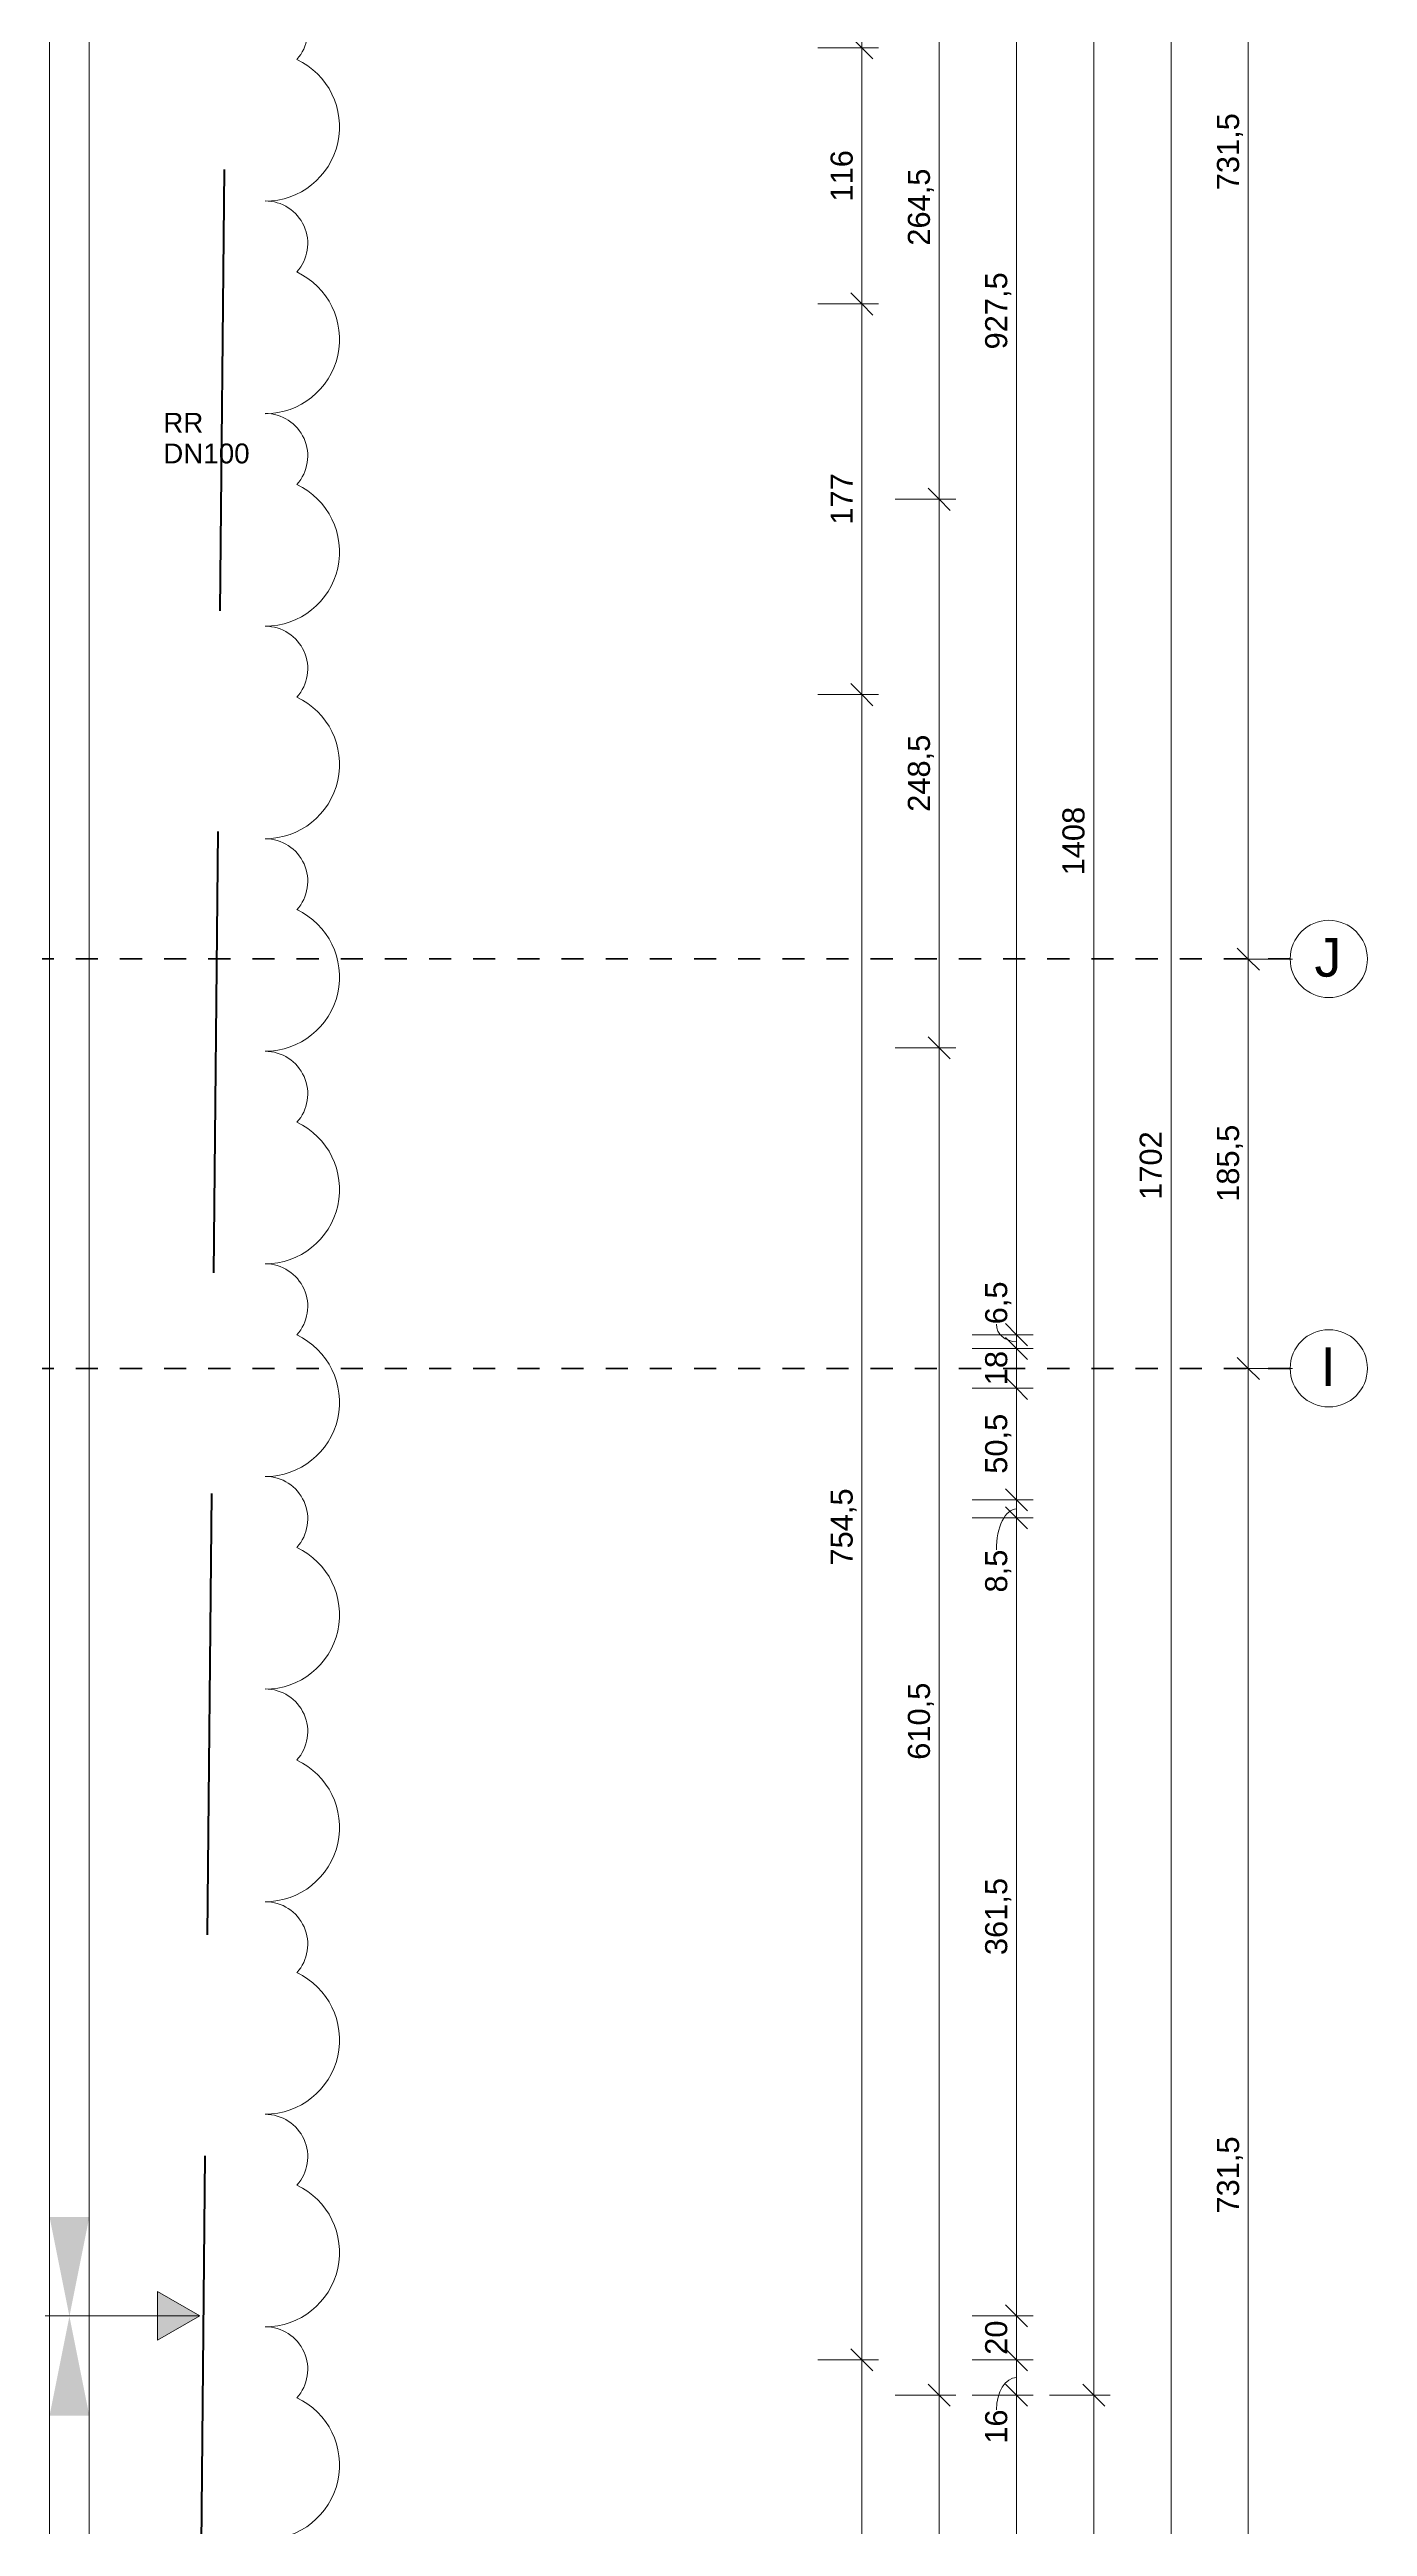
# Model space of a CAD drawing. Header units: metres. Extents: x 3.3 to 48.5, y 58.8 to 100.4.
# Drawn here: x 42.5 to 48.47, y 73.14 to 84.37 of the extents above; entities that cross this region are included whole.
import ezdxf

# ---------------------------------------------------------------- set-up
doc = ezdxf.new("R2010")
doc.units = ezdxf.units.M
doc.linetypes.add('Strich Punkt Mittel', pattern=[0.015875, 0.00635, -0.004763, 0, -0.004763])
for name, color, linetype, lineweight in [('A-DETL-GENF_', 92, 'Continuous', 13), ('A_Bemassung-50_', 4, 'Continuous', 9), ('A_Bemassung_', 4, 'Continuous', 9), ('A_Beschriftung_', 7, 'Continuous', 9), ('A_Raster_', 1, 'Continuous', 9), ('A_Waende', 7, 'Continuous', 13), ('G-ANNO-REVC_', 71, 'Continuous', 9), ('Text', 130, 'Continuous', 9)]:
    doc.layers.add(name, color=color, linetype=linetype, lineweight=lineweight)
doc.styles.add('Arial_1', font='arial.ttf', dxfattribs={"height": 0.175})
doc.styles.add('Arial_2', font='arial.ttf', dxfattribs={"height": 0.09})
doc.styles.add('Arial_5', font='arial.ttf', dxfattribs={"height": 0.1})
doc.dimstyles.new('WGA-Bemaßung', dxfattribs={"dimscale": 0.3048, "dimtxt": 0.102026, "dimasz": 0.328084, "dimexe": 0.246063, "dimexo": 0.0625, "dimgap": 0.04101, "dimtad": 1, "dimdec": 1, "dimlfac": 100, "dimrnd": 0.5, "dimdsep": 46, "dimtxsty": 'Arial_5', "dimblk1": 'OBLIQUE', "dimblk2": 'OBLIQUE', "dimsah": 1, "dimcen": 0.09, "dimdle": 0.246063, "dimazin": 2, "dimtfac": 1, "dimtdec": 4, "dimtix": 1, "dimtmove": 0, "dimatfit": 3, "dimfxl": 0.656168, "dimfxlon": 1, "dimtvp": 1, "dimtolj": 1, "dimtzin": 0, "dimarcsym": 2})
doc.dimstyles.new('WGA-Bemaßung_1', dxfattribs={"dimscale": 0.3048, "dimtxt": 0.102026, "dimasz": 0.328084, "dimexe": 0.246063, "dimexo": 0.0625, "dimgap": 0.04101, "dimtad": 1, "dimdec": 1, "dimlfac": 100, "dimrnd": 0.5, "dimdsep": 46, "dimtxsty": 'Arial_5', "dimblk1": 'OBLIQUE', "dimblk2": 'OBLIQUE', "dimsah": 1, "dimcen": 0.09, "dimdle": 0.246063, "dimazin": 2, "dimtfac": 1, "dimtdec": 4, "dimtix": 1, "dimtmove": 1, "dimatfit": 3, "dimfxl": 0.656168, "dimfxlon": 1, "dimtvp": 1, "dimtolj": 1, "dimtzin": 0, "dimarcsym": 2})

# ---------------------------------------------------------------- blocks, each defined once
blk = doc.blocks.new('Allg_Notueberlauf_rechteckig1 - Allg_Notueberlauf_rechteckig 100x600-10978595-263_PP_03DG_BT1')
at = {"layer": 'A-DETL-GENF_'}
blk.add_hatch(color=256, dxfattribs=at).paths.add_polyline_path([(42.992, 73.988), (43.183, 74.098), (42.992, 74.208)])
for p, q in [((42.992, 73.988), (42.992, 74.208)), ((42.992, 74.208), (43.183, 74.098)), ((42.143, 74.098), (42.433, 74.098)), ((42.483, 74.098), (42.592, 74.098)), ((42.593, 74.098), (43.183, 74.098)), ((43.183, 74.098), (42.992, 73.988))]:
    blk.add_line(p, q, dxfattribs=at)
blk = doc.blocks.new('Allg_WD_rechteckig - Bau-11864584-263_PP_03DG_BT1')
at = {"layer": 'A-DETL-GENF_'}
for points in [[(0.125, -0.09), (0.575, 0), (0.125, 0.09)], [(0.575, 0), (1.025, -0.09), (1.025, 0.09), (0.901, 0.065)]]:
    blk.add_hatch(color=256, dxfattribs=at).paths.add_polyline_path(points)
blk = doc.blocks.new('Dtai_Fluchtlinie_Grenzlinie - Dtai_Grenzlinie-4164918-263_PP_03DG_BT1')
at = {"layer": 'A-DETL-GENF_', "lineweight": 70}
for p, q in [((12.45, 0), (14.45, 0)), ((15.45, 0), (17.45, 0)), ((18.45, 0), (20.45, 0)), ((21.45, 0), (23.45, 0))]:
    blk.add_line(p, q, dxfattribs=at)
blk = doc.blocks.new('Raster - BS_Achse-112124-263_PP_03DG_BT1')
at = {"layer": 'A_Beschriftung_'}
blk.add_circle((0, 0), 0.0035, dxfattribs=at)
blk = doc.blocks.new('DIMBLOCK1-263_PP_03DG_BT1')
at = {"layer": 'A_Bemassung-50_', "transparency": 16777216}
for p, q in [((47.932, 87.558), (47.857, 87.558)), ((47.932, 87.633), (47.932, 80.245)), ((47.932, 87.558), (48.132, 87.558)), ((47.932, 80.245), (47.857, 80.245)), ((47.932, 80.245), (48.132, 80.245))]:
    blk.add_line(p, q, dxfattribs=at)
at = {"layer": 'A_Bemassung-50_', "lineweight": 35, "transparency": 16777216}
for p, q in [((47.932, 87.558), (47.882, 87.608)), ((47.932, 87.558), (47.982, 87.508)), ((47.932, 80.245), (47.882, 80.295)), ((47.932, 80.245), (47.982, 80.195))]:
    blk.add_line(p, q, dxfattribs=at)
at = {"layer": 'A_Bemassung-50_', "color": 0, "transparency": 16777216, "insert": (47.79, 83.728), "char_height": 0.1, "width": 0.41627, "attachment_point": 1, "rotation": 90, "line_spacing_factor": 0.941778, "style": 'Arial_5'}
blk.add_mtext('731,5', dxfattribs=at)
blk = doc.blocks.new('_Oblique')
at = {"color": 0, "linetype": 'ByBlock', "lineweight": -2}
blk.add_line((-0.5, -0.5), (0.5, 0.5), dxfattribs=at)
blk = doc.blocks.new('DIMBLOCK2-263_PP_03DG_BT1')
at = {"layer": 'A_Bemassung-50_', "transparency": 16777216}
for p, q in [((47.932, 80.245), (47.857, 80.245)), ((47.932, 80.245), (47.932, 78.39)), ((47.932, 80.245), (48.132, 80.245)), ((47.932, 78.39), (47.857, 78.39)), ((47.932, 78.39), (48.132, 78.39))]:
    blk.add_line(p, q, dxfattribs=at)
at = {"layer": 'A_Bemassung-50_', "lineweight": 35, "transparency": 16777216}
for p, q in [((47.932, 80.245), (47.882, 80.295)), ((47.932, 80.245), (47.982, 80.195)), ((47.932, 78.39), (47.882, 78.44)), ((47.932, 78.39), (47.982, 78.34))]:
    blk.add_line(p, q, dxfattribs=at)
at = {"layer": 'A_Bemassung-50_', "color": 0, "transparency": 16777216, "insert": (47.79, 79.145), "char_height": 0.1, "width": 0.41627, "attachment_point": 1, "rotation": 90, "line_spacing_factor": 0.941778, "style": 'Arial_5'}
blk.add_mtext('185,5', dxfattribs=at)
blk = doc.blocks.new('DIMBLOCK3-263_PP_03DG_BT1')
at = {"layer": 'A_Bemassung-50_', "transparency": 16777216}
for p, q in [((47.932, 78.39), (47.857, 78.39)), ((47.932, 78.39), (47.932, 71.078)), ((47.932, 78.39), (48.132, 78.39)), ((47.932, 71.078), (47.857, 71.078)), ((47.932, 71.078), (48.132, 71.078))]:
    blk.add_line(p, q, dxfattribs=at)
at = {"layer": 'A_Bemassung-50_', "lineweight": 35, "transparency": 16777216}
for p, q in [((47.932, 78.39), (47.882, 78.44)), ((47.932, 78.39), (47.982, 78.34)), ((47.932, 71.078), (47.882, 71.128)), ((47.932, 71.078), (47.982, 71.028))]:
    blk.add_line(p, q, dxfattribs=at)
at = {"layer": 'A_Bemassung-50_', "color": 0, "transparency": 16777216, "insert": (47.79, 74.561), "char_height": 0.1, "width": 0.41627, "attachment_point": 1, "rotation": 90, "line_spacing_factor": 0.941778, "style": 'Arial_5'}
blk.add_mtext('731,5', dxfattribs=at)
blk = doc.blocks.new('DIMBLOCK5-263_PP_03DG_BT1')
at = {"layer": 'A_Bemassung-50_', "transparency": 16777216}
for p, q in [((47.582, 70.723), (47.582, 87.893)), ((47.582, 87.818), (47.382, 87.818)), ((47.582, 87.818), (47.657, 87.818)), ((47.582, 70.798), (47.382, 70.798)), ((47.582, 70.798), (47.657, 70.798))]:
    blk.add_line(p, q, dxfattribs=at)
at = {"layer": 'A_Bemassung-50_', "lineweight": 35, "transparency": 16777216}
for p, q in [((47.582, 87.818), (47.532, 87.868)), ((47.582, 87.818), (47.632, 87.768)), ((47.582, 70.798), (47.532, 70.848)), ((47.582, 70.798), (47.632, 70.748))]:
    blk.add_line(p, q, dxfattribs=at)
at = {"layer": 'A_Bemassung-50_', "color": 0, "transparency": 16777216, "insert": (47.44, 79.154), "char_height": 0.1, "width": 0.36918, "attachment_point": 1, "rotation": 90, "line_spacing_factor": 0.941778, "style": 'Arial_5'}
blk.add_mtext('1702', dxfattribs=at)
blk = doc.blocks.new('DIMBLOCK6-263_PP_03DG_BT1')
at = {"layer": 'A_Bemassung-50_', "transparency": 16777216}
for p, q in [((47.232, 73.738), (47.032, 73.738)), ((47.232, 70.723), (47.232, 73.738)), ((47.232, 73.738), (47.307, 73.738)), ((47.232, 70.798), (47.032, 70.798)), ((47.232, 70.798), (47.307, 70.798))]:
    blk.add_line(p, q, dxfattribs=at)
at = {"layer": 'A_Bemassung-50_', "lineweight": 35, "transparency": 16777216}
for p, q in [((47.232, 73.738), (47.182, 73.788)), ((47.232, 73.738), (47.282, 73.688)), ((47.232, 70.798), (47.182, 70.848)), ((47.232, 70.798), (47.282, 70.748))]:
    blk.add_line(p, q, dxfattribs=at)
at = {"layer": 'A_Bemassung-50_', "color": 0, "transparency": 16777216, "insert": (47.09, 72.153), "char_height": 0.1, "width": 0.27688, "attachment_point": 1, "rotation": 90, "line_spacing_factor": 0.941778, "style": 'Arial_5'}
blk.add_mtext('294', dxfattribs=at)
blk = doc.blocks.new('DIMBLOCK7-263_PP_03DG_BT1')
at = {"layer": 'A_Bemassung-50_', "transparency": 16777216}
for p, q in [((47.232, 73.738), (47.232, 87.893)), ((47.232, 87.818), (47.032, 87.818)), ((47.232, 87.818), (47.307, 87.818)), ((47.232, 73.738), (47.032, 73.738)), ((47.232, 73.738), (47.307, 73.738))]:
    blk.add_line(p, q, dxfattribs=at)
at = {"layer": 'A_Bemassung-50_', "lineweight": 35, "transparency": 16777216}
for p, q in [((47.232, 87.818), (47.182, 87.868)), ((47.232, 87.818), (47.282, 87.768)), ((47.232, 73.738), (47.182, 73.788)), ((47.232, 73.738), (47.282, 73.688))]:
    blk.add_line(p, q, dxfattribs=at)
at = {"layer": 'A_Bemassung-50_', "color": 0, "transparency": 16777216, "insert": (47.09, 80.624), "char_height": 0.1, "width": 0.36918, "attachment_point": 1, "rotation": 90, "line_spacing_factor": 0.941778, "style": 'Arial_5'}
blk.add_mtext('1408', dxfattribs=at)
blk = doc.blocks.new('DIMBLOCK39-263_PP_03DG_BT1')
at = {"layer": 'A_Bemassung-50_', "transparency": 16777216}
for p, q in [((46.532, 73.738), (46.332, 73.738)), ((46.532, 70.723), (46.532, 73.738)), ((46.532, 73.738), (46.607, 73.738)), ((46.532, 70.798), (46.332, 70.798)), ((46.532, 70.798), (46.607, 70.798))]:
    blk.add_line(p, q, dxfattribs=at)
at = {"layer": 'A_Bemassung-50_', "lineweight": 35, "transparency": 16777216}
for p, q in [((46.532, 73.738), (46.482, 73.788)), ((46.532, 73.738), (46.582, 73.688)), ((46.532, 70.798), (46.482, 70.848)), ((46.532, 70.798), (46.582, 70.748))]:
    blk.add_line(p, q, dxfattribs=at)
at = {"layer": 'A_Bemassung-50_', "color": 0, "transparency": 16777216, "insert": (46.39, 72.153), "char_height": 0.1, "width": 0.27688, "attachment_point": 1, "rotation": 90, "line_spacing_factor": 0.941778, "style": 'Arial_5'}
blk.add_mtext('294', dxfattribs=at)
blk = doc.blocks.new('DIMBLOCK40-263_PP_03DG_BT1')
at = {"layer": 'A_Bemassung-50_', "transparency": 16777216}
for p, q in [((46.532, 79.843), (46.332, 79.843)), ((46.532, 73.738), (46.532, 79.843)), ((46.532, 79.843), (46.607, 79.843)), ((46.532, 73.738), (46.332, 73.738)), ((46.532, 73.738), (46.607, 73.738))]:
    blk.add_line(p, q, dxfattribs=at)
at = {"layer": 'A_Bemassung-50_', "lineweight": 35, "transparency": 16777216}
for p, q in [((46.532, 79.843), (46.482, 79.893)), ((46.532, 79.843), (46.582, 79.793)), ((46.532, 73.738), (46.482, 73.788)), ((46.532, 73.738), (46.582, 73.688))]:
    blk.add_line(p, q, dxfattribs=at)
at = {"layer": 'A_Bemassung-50_', "color": 0, "transparency": 16777216, "insert": (46.39, 76.617), "char_height": 0.1, "width": 0.41627, "attachment_point": 1, "rotation": 90, "line_spacing_factor": 0.941778, "style": 'Arial_5'}
blk.add_mtext('610,5', dxfattribs=at)
blk = doc.blocks.new('DIMBLOCK41-263_PP_03DG_BT1')
at = {"layer": 'A_Bemassung-50_', "lineweight": 35, "transparency": 16777216}
for p, q in [((46.532, 82.328), (46.482, 82.378)), ((46.532, 82.328), (46.582, 82.278)), ((46.532, 79.843), (46.482, 79.893)), ((46.532, 79.843), (46.582, 79.793))]:
    blk.add_line(p, q, dxfattribs=at)
at = {"layer": 'A_Bemassung-50_', "transparency": 16777216}
for p, q in [((46.532, 82.328), (46.332, 82.328)), ((46.532, 79.843), (46.532, 82.328)), ((46.532, 82.328), (46.607, 82.328)), ((46.532, 79.843), (46.332, 79.843)), ((46.532, 79.843), (46.607, 79.843))]:
    blk.add_line(p, q, dxfattribs=at)
at = {"layer": 'A_Bemassung-50_', "color": 0, "transparency": 16777216, "insert": (46.39, 80.912), "char_height": 0.1, "width": 0.41627, "attachment_point": 1, "rotation": 90, "line_spacing_factor": 0.941778, "style": 'Arial_5'}
blk.add_mtext('248,5', dxfattribs=at)
blk = doc.blocks.new('DIMBLOCK42-263_PP_03DG_BT1')
at = {"layer": 'A_Bemassung-50_', "transparency": 16777216}
for p, q in [((46.532, 84.973), (46.332, 84.973)), ((46.532, 82.328), (46.532, 84.973)), ((46.532, 84.973), (46.607, 84.973)), ((46.532, 82.328), (46.332, 82.328)), ((46.532, 82.328), (46.607, 82.328))]:
    blk.add_line(p, q, dxfattribs=at)
at = {"layer": 'A_Bemassung-50_', "lineweight": 35, "transparency": 16777216}
for p, q in [((46.532, 84.973), (46.482, 85.023)), ((46.532, 84.973), (46.582, 84.923)), ((46.532, 82.328), (46.482, 82.378)), ((46.532, 82.328), (46.582, 82.278))]:
    blk.add_line(p, q, dxfattribs=at)
at = {"layer": 'A_Bemassung-50_', "color": 0, "transparency": 16777216, "insert": (46.39, 83.477), "char_height": 0.1, "width": 0.41627, "attachment_point": 1, "rotation": 90, "line_spacing_factor": 0.941778, "style": 'Arial_5'}
blk.add_mtext('264,5', dxfattribs=at)
blk = doc.blocks.new('DIMBLOCK75-263_PP_03DG_BT1')
at = {"layer": 'A_Bemassung-50_', "transparency": 16777216}
for p, q in [((46.882, 87.893), (46.882, 78.543)), ((46.882, 87.818), (46.682, 87.818)), ((46.882, 87.818), (46.957, 87.818)), ((46.882, 78.543), (46.682, 78.543)), ((46.882, 78.543), (46.957, 78.543))]:
    blk.add_line(p, q, dxfattribs=at)
at = {"layer": 'A_Bemassung-50_', "lineweight": 35, "transparency": 16777216}
for p, q in [((46.882, 87.818), (46.832, 87.868)), ((46.882, 87.818), (46.932, 87.768)), ((46.882, 78.543), (46.832, 78.593)), ((46.882, 78.543), (46.932, 78.493))]:
    blk.add_line(p, q, dxfattribs=at)
at = {"layer": 'A_Bemassung-50_', "color": 0, "transparency": 16777216, "insert": (46.74, 83.007), "char_height": 0.1, "width": 0.41627, "attachment_point": 1, "rotation": 90, "line_spacing_factor": 0.941778, "style": 'Arial_5'}
blk.add_mtext('927,5', dxfattribs=at)
blk = doc.blocks.new('DIMBLOCK76-263_PP_03DG_BT1')
at = {"layer": 'A_Bemassung-50_', "lineweight": 35, "transparency": 16777216}
for p, q in [((46.882, 78.543), (46.832, 78.593)), ((46.882, 78.48), (46.832, 78.53)), ((46.882, 78.543), (46.932, 78.493)), ((46.882, 78.48), (46.932, 78.43))]:
    blk.add_line(p, q, dxfattribs=at)
at = {"layer": 'A_Bemassung-50_', "transparency": 16777216}
for p, q in [((46.882, 78.543), (46.682, 78.543)), ((46.882, 78.48), (46.682, 78.48)), ((46.882, 78.543), (46.882, 78.48)), ((46.882, 78.543), (46.957, 78.543)), ((46.882, 78.48), (46.957, 78.48))]:
    blk.add_line(p, q, dxfattribs=at)
blk.add_ellipse((46.882, 78.59), major_axis=(0.091, 0), ratio=0.864606, start_param=3.141593, end_param=4.712389, dxfattribs=at)
at = {"layer": 'A_Bemassung-50_', "color": 0, "transparency": 16777216, "insert": (46.74, 78.59), "char_height": 0.1, "width": 0.23168, "attachment_point": 1, "rotation": 90, "line_spacing_factor": 0.941778, "style": 'Arial_5'}
blk.add_mtext('6,5', dxfattribs=at)
blk = doc.blocks.new('DIMBLOCK77-263_PP_03DG_BT1')
at = {"layer": 'A_Bemassung-50_', "transparency": 16777216}
for p, q in [((46.882, 78.48), (46.682, 78.48)), ((46.882, 78.48), (46.882, 78.3)), ((46.882, 78.48), (46.957, 78.48)), ((46.882, 78.3), (46.682, 78.3)), ((46.882, 78.3), (46.957, 78.3))]:
    blk.add_line(p, q, dxfattribs=at)
at = {"layer": 'A_Bemassung-50_', "lineweight": 35, "transparency": 16777216}
for p, q in [((46.882, 78.48), (46.832, 78.53)), ((46.882, 78.48), (46.932, 78.43)), ((46.882, 78.3), (46.832, 78.35)), ((46.882, 78.3), (46.932, 78.25))]:
    blk.add_line(p, q, dxfattribs=at)
at = {"layer": 'A_Bemassung-50_', "color": 0, "transparency": 16777216, "insert": (46.74, 78.314), "char_height": 0.1, "width": 0.18459, "attachment_point": 1, "rotation": 90, "line_spacing_factor": 0.941778, "style": 'Arial_5'}
blk.add_mtext('18', dxfattribs=at)
blk = doc.blocks.new('DIMBLOCK78-263_PP_03DG_BT1')
at = {"layer": 'A_Bemassung-50_', "lineweight": 35, "transparency": 16777216}
for p, q in [((46.882, 78.3), (46.832, 78.35)), ((46.882, 78.3), (46.932, 78.25)), ((46.882, 77.795), (46.832, 77.845)), ((46.882, 77.795), (46.932, 77.745))]:
    blk.add_line(p, q, dxfattribs=at)
at = {"layer": 'A_Bemassung-50_', "transparency": 16777216}
for p, q in [((46.882, 78.3), (46.682, 78.3)), ((46.882, 78.3), (46.882, 77.795)), ((46.882, 78.3), (46.957, 78.3)), ((46.882, 77.795), (46.682, 77.795)), ((46.882, 77.795), (46.957, 77.795))]:
    blk.add_line(p, q, dxfattribs=at)
at = {"layer": 'A_Bemassung-50_', "color": 0, "transparency": 16777216, "insert": (46.74, 77.913), "char_height": 0.1, "width": 0.32397, "attachment_point": 1, "rotation": 90, "line_spacing_factor": 0.941778, "style": 'Arial_5'}
blk.add_mtext('50,5', dxfattribs=at)
blk = doc.blocks.new('DIMBLOCK79-263_PP_03DG_BT1')
at = {"layer": 'A_Bemassung-50_', "transparency": 16777216}
for p, q in [((46.882, 77.795), (46.682, 77.795)), ((46.882, 77.795), (46.882, 77.713)), ((46.882, 77.795), (46.957, 77.795)), ((46.882, 77.713), (46.682, 77.713)), ((46.882, 77.713), (46.957, 77.713))]:
    blk.add_line(p, q, dxfattribs=at)
at = {"layer": 'A_Bemassung-50_', "lineweight": 35, "transparency": 16777216}
for p, q in [((46.882, 77.795), (46.832, 77.845)), ((46.882, 77.795), (46.932, 77.745)), ((46.882, 77.713), (46.832, 77.763)), ((46.882, 77.713), (46.932, 77.663))]:
    blk.add_line(p, q, dxfattribs=at)
at = {"layer": 'A_Bemassung-50_', "transparency": 16777216}
blk.add_ellipse((46.882, 77.568), major_axis=(0, 0.186), ratio=0.489122, start_param=0, end_param=1.570796, dxfattribs=at)
at = {"layer": 'A_Bemassung-50_', "color": 0, "transparency": 16777216, "insert": (46.74, 77.375), "char_height": 0.1, "width": 0.23168, "attachment_point": 1, "rotation": 90, "line_spacing_factor": 0.941778, "style": 'Arial_5'}
blk.add_mtext('8,5', dxfattribs=at)
blk = doc.blocks.new('DIMBLOCK80-263_PP_03DG_BT1')
at = {"layer": 'A_Bemassung-50_', "transparency": 16777216}
for p, q in [((46.882, 77.713), (46.682, 77.713)), ((46.882, 77.713), (46.882, 74.098)), ((46.882, 77.713), (46.957, 77.713)), ((46.882, 74.098), (46.682, 74.098)), ((46.882, 74.098), (46.957, 74.098))]:
    blk.add_line(p, q, dxfattribs=at)
at = {"layer": 'A_Bemassung-50_', "lineweight": 35, "transparency": 16777216}
for p, q in [((46.882, 77.713), (46.832, 77.763)), ((46.882, 77.713), (46.932, 77.663)), ((46.882, 74.098), (46.832, 74.148)), ((46.882, 74.098), (46.932, 74.048))]:
    blk.add_line(p, q, dxfattribs=at)
at = {"layer": 'A_Bemassung-50_', "color": 0, "transparency": 16777216, "insert": (46.74, 75.732), "char_height": 0.1, "width": 0.41627, "attachment_point": 1, "rotation": 90, "line_spacing_factor": 0.941778, "style": 'Arial_5'}
blk.add_mtext('361,5', dxfattribs=at)
blk = doc.blocks.new('DIMBLOCK81-263_PP_03DG_BT1')
at = {"layer": 'A_Bemassung-50_', "transparency": 16777216}
for p, q in [((46.882, 74.098), (46.682, 74.098)), ((46.882, 74.098), (46.882, 73.898)), ((46.882, 74.098), (46.957, 74.098)), ((46.882, 73.898), (46.682, 73.898)), ((46.882, 73.898), (46.957, 73.898))]:
    blk.add_line(p, q, dxfattribs=at)
at = {"layer": 'A_Bemassung-50_', "lineweight": 35, "transparency": 16777216}
for p, q in [((46.882, 74.098), (46.832, 74.148)), ((46.882, 74.098), (46.932, 74.048)), ((46.882, 73.898), (46.832, 73.948)), ((46.882, 73.898), (46.932, 73.848))]:
    blk.add_line(p, q, dxfattribs=at)
at = {"layer": 'A_Bemassung-50_', "color": 0, "transparency": 16777216, "insert": (46.74, 73.921), "char_height": 0.1, "width": 0.18459, "attachment_point": 1, "rotation": 90, "line_spacing_factor": 0.941778, "style": 'Arial_5'}
blk.add_mtext('20', dxfattribs=at)
blk = doc.blocks.new('DIMBLOCK82-263_PP_03DG_BT1')
at = {"layer": 'A_Bemassung-50_', "transparency": 16777216}
for p, q in [((46.882, 73.898), (46.682, 73.898)), ((46.882, 73.898), (46.882, 73.738)), ((46.882, 73.898), (46.957, 73.898)), ((46.882, 73.738), (46.682, 73.738)), ((46.882, 73.738), (46.957, 73.738))]:
    blk.add_line(p, q, dxfattribs=at)
at = {"layer": 'A_Bemassung-50_', "lineweight": 35, "transparency": 16777216}
for p, q in [((46.882, 73.898), (46.832, 73.948)), ((46.882, 73.898), (46.932, 73.848)), ((46.882, 73.738), (46.832, 73.788)), ((46.882, 73.738), (46.932, 73.688))]:
    blk.add_line(p, q, dxfattribs=at)
at = {"layer": 'A_Bemassung-50_', "transparency": 16777216}
blk.add_ellipse((46.882, 73.672), major_axis=(0, 0.146), ratio=0.621809, start_param=0, end_param=1.570796, dxfattribs=at)
at = {"layer": 'A_Bemassung-50_', "color": 0, "transparency": 16777216, "insert": (46.74, 73.518), "char_height": 0.1, "width": 0.18459, "attachment_point": 1, "rotation": 90, "line_spacing_factor": 0.941778, "style": 'Arial_5'}
blk.add_mtext('16', dxfattribs=at)
blk = doc.blocks.new('DIMBLOCK83-263_PP_03DG_BT1')
at = {"layer": 'A_Bemassung-50_', "transparency": 16777216}
for p, q in [((46.882, 73.738), (46.682, 73.738)), ((46.882, 73.738), (46.882, 70.723)), ((46.882, 73.738), (46.957, 73.738)), ((46.882, 70.798), (46.682, 70.798)), ((46.882, 70.798), (46.957, 70.798))]:
    blk.add_line(p, q, dxfattribs=at)
at = {"layer": 'A_Bemassung-50_', "lineweight": 35, "transparency": 16777216}
for p, q in [((46.882, 73.738), (46.832, 73.788)), ((46.882, 73.738), (46.932, 73.688)), ((46.882, 70.798), (46.832, 70.848)), ((46.882, 70.798), (46.932, 70.748))]:
    blk.add_line(p, q, dxfattribs=at)
at = {"layer": 'A_Bemassung-50_', "color": 0, "transparency": 16777216, "insert": (46.74, 72.153), "char_height": 0.1, "width": 0.27688, "attachment_point": 1, "rotation": 90, "line_spacing_factor": 0.941778, "style": 'Arial_5'}
blk.add_mtext('294', dxfattribs=at)
blk = doc.blocks.new('DIMBLOCK287-263_PP_03DG_BT1')
at = {"layer": 'A_Bemassung-50_', "transparency": 16777216}
for p, q in [((46.182, 73.898), (45.982, 73.898)), ((46.182, 70.723), (46.182, 73.898)), ((46.182, 73.898), (46.257, 73.898)), ((46.182, 70.798), (45.982, 70.798)), ((46.182, 70.798), (46.257, 70.798))]:
    blk.add_line(p, q, dxfattribs=at)
at = {"layer": 'A_Bemassung-50_', "lineweight": 35, "transparency": 16777216}
for p, q in [((46.182, 73.898), (46.132, 73.948)), ((46.182, 73.898), (46.232, 73.848)), ((46.182, 70.798), (46.132, 70.848)), ((46.182, 70.798), (46.232, 70.748))]:
    blk.add_line(p, q, dxfattribs=at)
at = {"layer": 'A_Bemassung-50_', "color": 0, "transparency": 16777216, "insert": (46.04, 72.233), "char_height": 0.1, "width": 0.27688, "attachment_point": 1, "rotation": 90, "line_spacing_factor": 0.941778, "style": 'Arial_5'}
blk.add_mtext('310', dxfattribs=at)
blk = doc.blocks.new('DIMBLOCK288-263_PP_03DG_BT1')
at = {"layer": 'A_Bemassung-50_', "lineweight": 35, "transparency": 16777216}
for p, q in [((46.182, 81.443), (46.132, 81.493)), ((46.182, 81.443), (46.232, 81.393)), ((46.182, 73.898), (46.132, 73.948)), ((46.182, 73.898), (46.232, 73.848))]:
    blk.add_line(p, q, dxfattribs=at)
at = {"layer": 'A_Bemassung-50_', "transparency": 16777216}
for p, q in [((46.182, 81.443), (45.982, 81.443)), ((46.182, 73.898), (46.182, 81.443)), ((46.182, 81.443), (46.257, 81.443)), ((46.182, 73.898), (45.982, 73.898)), ((46.182, 73.898), (46.257, 73.898))]:
    blk.add_line(p, q, dxfattribs=at)
at = {"layer": 'A_Bemassung-50_', "color": 0, "transparency": 16777216, "insert": (46.04, 77.497), "char_height": 0.1, "width": 0.41627, "attachment_point": 1, "rotation": 90, "line_spacing_factor": 0.941778, "style": 'Arial_5'}
blk.add_mtext('754,5', dxfattribs=at)
blk = doc.blocks.new('DIMBLOCK289-263_PP_03DG_BT1')
at = {"layer": 'A_Bemassung-50_', "transparency": 16777216}
for p, q in [((46.182, 83.213), (45.982, 83.213)), ((46.182, 81.443), (46.182, 83.213)), ((46.182, 83.213), (46.257, 83.213)), ((46.182, 81.443), (45.982, 81.443)), ((46.182, 81.443), (46.257, 81.443))]:
    blk.add_line(p, q, dxfattribs=at)
at = {"layer": 'A_Bemassung-50_', "lineweight": 35, "transparency": 16777216}
for p, q in [((46.182, 83.213), (46.132, 83.263)), ((46.182, 83.213), (46.232, 83.163)), ((46.182, 81.443), (46.132, 81.493)), ((46.182, 81.443), (46.232, 81.393))]:
    blk.add_line(p, q, dxfattribs=at)
at = {"layer": 'A_Bemassung-50_', "color": 0, "transparency": 16777216, "insert": (46.04, 82.213), "char_height": 0.1, "width": 0.27688, "attachment_point": 1, "rotation": 90, "line_spacing_factor": 0.941778, "style": 'Arial_5'}
blk.add_mtext('177', dxfattribs=at)
blk = doc.blocks.new('DIMBLOCK290-263_PP_03DG_BT1')
at = {"layer": 'A_Bemassung-50_', "lineweight": 35, "transparency": 16777216}
for p, q in [((46.182, 84.373), (46.132, 84.423)), ((46.182, 84.373), (46.232, 84.323)), ((46.182, 83.213), (46.132, 83.263)), ((46.182, 83.213), (46.232, 83.163))]:
    blk.add_line(p, q, dxfattribs=at)
at = {"layer": 'A_Bemassung-50_', "transparency": 16777216}
for p, q in [((46.182, 84.373), (45.982, 84.373)), ((46.182, 83.213), (46.182, 84.373)), ((46.182, 84.373), (46.257, 84.373)), ((46.182, 83.213), (45.982, 83.213)), ((46.182, 83.213), (46.257, 83.213))]:
    blk.add_line(p, q, dxfattribs=at)
at = {"layer": 'A_Bemassung-50_', "color": 0, "transparency": 16777216, "insert": (46.04, 83.677), "char_height": 0.1, "width": 0.27688, "attachment_point": 1, "rotation": 90, "line_spacing_factor": 0.941778, "style": 'Arial_5'}
blk.add_mtext('116', dxfattribs=at)
blk = doc.blocks.new('DIMBLOCK291-263_PP_03DG_BT1')
at = {"layer": 'A_Bemassung-50_', "transparency": 16777216}
for p, q in [((46.182, 85.573), (45.982, 85.573)), ((46.182, 84.373), (46.182, 85.573)), ((46.182, 85.573), (46.257, 85.573)), ((46.182, 84.373), (45.982, 84.373)), ((46.182, 84.373), (46.257, 84.373))]:
    blk.add_line(p, q, dxfattribs=at)
at = {"layer": 'A_Bemassung-50_', "lineweight": 35, "transparency": 16777216}
for p, q in [((46.182, 85.573), (46.132, 85.623)), ((46.182, 85.573), (46.232, 85.523)), ((46.182, 84.373), (46.132, 84.423)), ((46.182, 84.373), (46.232, 84.323))]:
    blk.add_line(p, q, dxfattribs=at)
at = {"layer": 'A_Bemassung-50_', "color": 0, "transparency": 16777216, "insert": (46.04, 84.857), "char_height": 0.1, "width": 0.27688, "attachment_point": 1, "rotation": 90, "line_spacing_factor": 0.941778, "style": 'Arial_5'}
blk.add_mtext('120', dxfattribs=at)
blk = doc.blocks.new('Family - ___-11922589-263_PP_03DG_BT1')
at = {"layer": 'G-ANNO-REVC_'}
for centre, radius, start, end in [((43.479, 84.45), 0.193, 318.1897, 90), ((43.479, 84.016), 0.337, 270, 64.7912), ((43.479, 83.487), 0.193, 318.1897, 90), ((43.479, 83.053), 0.337, 270, 64.7912), ((43.479, 82.524), 0.193, 318.1897, 90), ((43.479, 82.09), 0.337, 270, 64.7912), ((43.479, 81.56), 0.193, 318.1897, 90), ((43.479, 81.127), 0.337, 270, 64.7912), ((43.479, 80.597), 0.193, 318.1897, 90), ((43.479, 80.164), 0.337, 270, 64.7912), ((43.479, 79.634), 0.193, 318.1897, 90), ((43.479, 79.201), 0.337, 270, 64.7912), ((43.479, 78.671), 0.193, 318.1897, 90), ((43.479, 78.237), 0.337, 270, 64.7912), ((43.479, 77.708), 0.193, 318.1897, 90), ((43.479, 77.274), 0.337, 270, 64.7912), ((43.479, 76.745), 0.193, 318.1897, 90), ((43.479, 76.311), 0.337, 270, 64.7912), ((43.479, 75.781), 0.193, 318.1897, 90), ((43.479, 75.348), 0.337, 270, 64.7912), ((43.479, 74.818), 0.193, 318.1897, 90), ((43.479, 74.385), 0.337, 270, 64.7912), ((43.479, 73.855), 0.193, 318.1897, 90), ((43.479, 73.422), 0.337, 270, 64.7912)]:
    blk.add_arc(centre, radius, start, end, dxfattribs=at)

msp = doc.modelspace()

# ---------------------------------------------------------------- linework, layer by layer
at = {"layer": 'A_Raster_', "linetype": 'Strich Punkt Mittel', "lineweight": 35}
for p, q in [((48.1215, 80.2455), (3.8074, 80.2455)), ((48.1215, 78.3905), (3.8074, 78.3905))]:
    msp.add_line(p, q, dxfattribs=at)
at = {"layer": 'A_Waende'}
for p, q in [((42.6827, 87.838), (42.6827, 70.798)), ((42.5027, 70.978), (42.5027, 87.658))]:
    msp.add_line(p, q, dxfattribs=at)

# ---------------------------------------------------------------- block references
at = {"layer": 'A-DETL-GENF_'}
for name, p, rotation in [('Dtai_Fluchtlinie_Grenzlinie - Dtai_Grenzlinie-4164918-263_PP_03DG_BT1', (43.0679, 60.374), 89.44490754171983), ('Allg_WD_rechteckig - Bau-11864584-263_PP_03DG_BT1', (42.5927, 73.5202), 89.99999999999974)]:
    msp.add_blockref(name, p, dxfattribs=dict(at, rotation=rotation))
msp.add_blockref('Allg_Notueberlauf_rechteckig1 - Allg_Notueberlauf_rechteckig 100x600-10978595-263_PP_03DG_BT1', (0, 0), dxfattribs=at)
at = {"layer": 'A_Beschriftung_', "xscale": 49.99999999999998, "yscale": 49.99999999999998, "zscale": 49.99999999999998}
for p, rotation in [((48.2965, 80.2455), 89.99999999999991), ((48.2965, 78.3905), 89.99999999999989)]:
    msp.add_blockref('Raster - BS_Achse-112124-263_PP_03DG_BT1', p, dxfattribs=dict(at, rotation=rotation))
at = {"layer": 'G-ANNO-REVC_'}
msp.add_blockref('Family - ___-11922589-263_PP_03DG_BT1', (0, 0), dxfattribs=at)

# ---------------------------------------------------------------- texts
at = {"layer": 'A_Beschriftung_', "char_height": 0.175, "attachment_point": 1, "style": 'Arial_1'}
for s, insert, width in [('J', (48.2317, 80.3402), 0.152321), ('I', (48.2597, 78.4852), 0.084177)]:
    msp.add_mtext(s, dxfattribs=dict(at, insert=insert, width=width))
at = {"layer": 'Text', "color": 7, "char_height": 0.09, "attachment_point": 1, "style": 'Arial_2'}
for s, insert, width in [('RR', (43.0175, 82.7197), 0.216456), ('DN100', (43.0175, 82.5808), 0.468987)]:
    msp.add_mtext(s, dxfattribs=dict(at, insert=insert, width=width))

# ---------------------------------------------------------------- dimensions: what is measured, and where the dimension line sits
at = {"layer": 'A_Bemassung_'}
for base, p1, p2, override, picture, middle in [((46.8818, 78.543), (46.6818, 87.818), (46.6818, 78.543), {"dimpost": '<>', "dimfxl": 9.275}, 'DIMBLOCK75-263_PP_03DG_BT1', (46.8183, 83.1805)), ((47.2318, 87.818), (47.0318, 73.738), (47.0318, 87.818), {"dimpost": '<>', "dimfxl": 14.08}, 'DIMBLOCK7-263_PP_03DG_BT1', (47.1683, 80.778)), ((47.5818, 87.818), (47.3818, 70.798), (47.3818, 87.818), {"dimpost": '<>', "dimfxl": 17.02}, 'DIMBLOCK5-263_PP_03DG_BT1', (47.5183, 79.308)), ((47.9318300888, 80.2454984321), (48.1318300888, 87.5579984321), (48.1318300888, 80.2454984321), {"dimpost": '<>', "dimfxl": 7.3125}, 'DIMBLOCK1-263_PP_03DG_BT1', (47.8682386834, 83.9017484321)), ((46.1818, 85.5727), (45.9818, 84.3727), (45.9818, 85.5727), {"dimpost": '<>', "dimfxl": 1.2}, 'DIMBLOCK291-263_PP_03DG_BT1', (46.1183, 84.9727)), ((46.5318, 84.9727), (46.3318, 82.328), (46.3318, 84.9727), {"dimpost": '<>', "dimfxl": 2.644709}, 'DIMBLOCK42-263_PP_03DG_BT1', (46.4683, 83.6504)), ((46.1818, 84.3727), (45.9818, 83.213), (45.9818, 84.3727), {"dimpost": '<>', "dimfxl": 1.159709}, 'DIMBLOCK290-263_PP_03DG_BT1', (46.1183, 83.7929)), ((46.1818, 83.213), (45.9818, 81.443), (45.9818, 83.213), {"dimpost": '<>', "dimfxl": 1.77}, 'DIMBLOCK289-263_PP_03DG_BT1', (46.1191, 82.328)), ((46.5318, 82.328), (46.3318, 79.843), (46.3318, 82.328), {"dimpost": '<>', "dimfxl": 2.485}, 'DIMBLOCK41-263_PP_03DG_BT1', (46.4683, 81.0855)), ((46.1818, 81.443), (45.9818, 73.898), (45.9818, 81.443), {"dimpost": '<>', "dimfxl": 7.545}, 'DIMBLOCK288-263_PP_03DG_BT1', (46.1185, 77.6705)), ((47.9318, 78.3905), (48.1318, 80.2455), (48.1318, 78.3905), {"dimpost": '<>', "dimfxl": 1.855}, 'DIMBLOCK2-263_PP_03DG_BT1', (47.8683, 79.318)), ((46.5318, 79.843), (46.3318, 73.738), (46.3318, 79.843), {"dimpost": '<>', "dimfxl": 6.105}, 'DIMBLOCK40-263_PP_03DG_BT1', (46.4683, 76.7905)), ((46.8818, 78.3005), (46.6818, 78.4805), (46.6818, 78.3005), {"dimpost": '<>', "dimfxl": 0.18}, 'DIMBLOCK77-263_PP_03DG_BT1', (46.8183, 78.3905)), ((46.8818, 77.7955), (46.6818, 78.3005), (46.6818, 77.7955), {"dimpost": '<>', "dimfxl": 0.505}, 'DIMBLOCK78-263_PP_03DG_BT1', (46.8183, 78.048)), ((47.9318300888, 71.0779984321), (48.1318300888, 78.3904984321), (48.1318300888, 71.0779984321), {"dimpost": '<>', "dimfxl": 7.3125}, 'DIMBLOCK3-263_PP_03DG_BT1', (47.8682386834, 74.7342484321)), ((46.8818, 74.098), (46.6818, 77.713), (46.6818, 74.098), {"dimpost": '<>', "dimfxl": 3.615}, 'DIMBLOCK80-263_PP_03DG_BT1', (46.8182, 75.9055)), ((46.8818, 73.898), (46.6818, 74.098), (46.6818, 73.898), {"dimpost": '<>', "dimfxl": 0.2}, 'DIMBLOCK81-263_PP_03DG_BT1', (46.8183, 73.998)), ((46.1818, 73.898), (45.9818, 70.798), (45.9818, 73.898), {"dimpost": '<>', "dimfxl": 3.1}, 'DIMBLOCK287-263_PP_03DG_BT1', (46.1182, 72.348)), ((46.5318, 73.738), (46.3318, 70.798), (46.3318, 73.738), {"dimpost": '<>', "dimfxl": 2.94}, 'DIMBLOCK39-263_PP_03DG_BT1', (46.4683, 72.268)), ((46.8818, 70.798), (46.6818, 73.738), (46.6818, 70.798), {"dimpost": '<>', "dimfxl": 2.94}, 'DIMBLOCK83-263_PP_03DG_BT1', (46.8183, 72.268)), ((47.2318, 73.738), (47.0318, 70.798), (47.0318, 73.738), {"dimpost": '<>', "dimfxl": 2.94}, 'DIMBLOCK6-263_PP_03DG_BT1', (47.1683, 72.268))]:
    dim = msp.add_linear_dim(base=base, p1=p1, p2=p2, angle=90, dimstyle='WGA-Bemaßung', override=override, dxfattribs=at)
    dim.commit()
    dim.dimension.update_dxf_attribs({"geometry": picture, "text_midpoint": middle})
for base, p1, p2, override, picture, middle in [((46.8818300888, 78.4804984321), (46.6818300888, 78.5429984321), (46.6818300888, 78.4804984321), {"dimpost": '<>', "dimfxl": 0.0625}, 'DIMBLOCK76-263_PP_03DG_BT1', (46.8061737884, 78.706250252)), ((46.8818300888, 77.7129984321), (46.6818300888, 77.7954984321), (46.6818300888, 77.7129984321), {"dimpost": '<>', "dimfxl": 0.0825}, 'DIMBLOCK79-263_PP_03DG_BT1', (46.8061737884, 77.4910128603)), ((46.8818, 73.738), (46.6818, 73.898), (46.6818, 73.738), {"dimpost": '<>', "dimfxl": 0.16}, 'DIMBLOCK82-263_PP_03DG_BT1', (46.8062, 73.6102))]:
    dim = msp.add_linear_dim(base=base, p1=p1, p2=p2, angle=90, dimstyle='WGA-Bemaßung_1', override=override, dxfattribs=at)
    dim.commit()
    dim.dimension.update_dxf_attribs({"geometry": picture, "text_midpoint": middle, "dimtype": 160, "text_rotation": 90})

doc.saveas('drawing.dxf')
